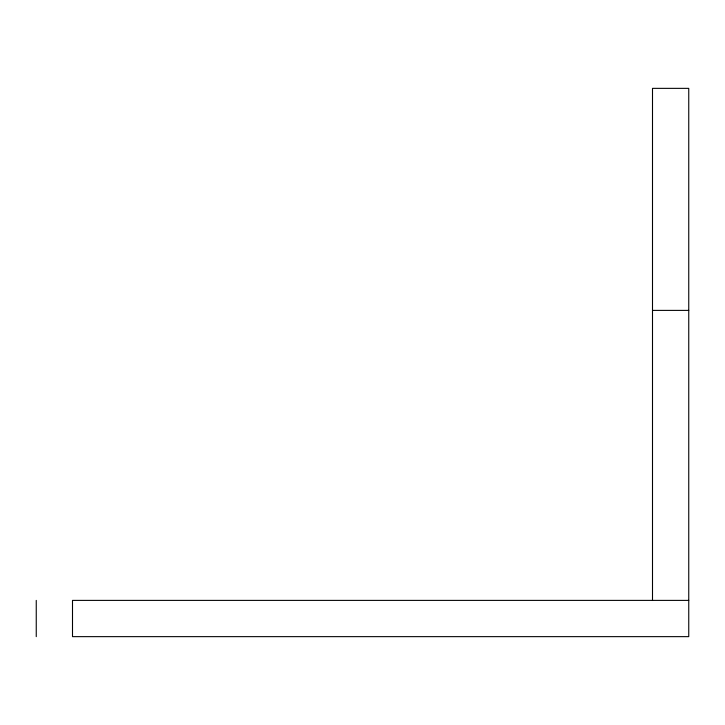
<?xml version="1.0" encoding="UTF-8"?>
<svg xmlns="http://www.w3.org/2000/svg" width="725" height="725" viewBox="0 0 725 725"><rect width="100%" height="100%" fill="white"/><g stroke="black" fill="none" stroke-linecap="round" stroke-linejoin="round"><path stroke-width="1.09" d="M652.5 310.391L688.75 310.391M688.75 600.391L72.5 600.391L72.5 636.641L688.75 636.641L688.75 88.359L652.5 88.359L652.5 600.391M36.25 600.391L36.25 636.641"/></g></svg>
